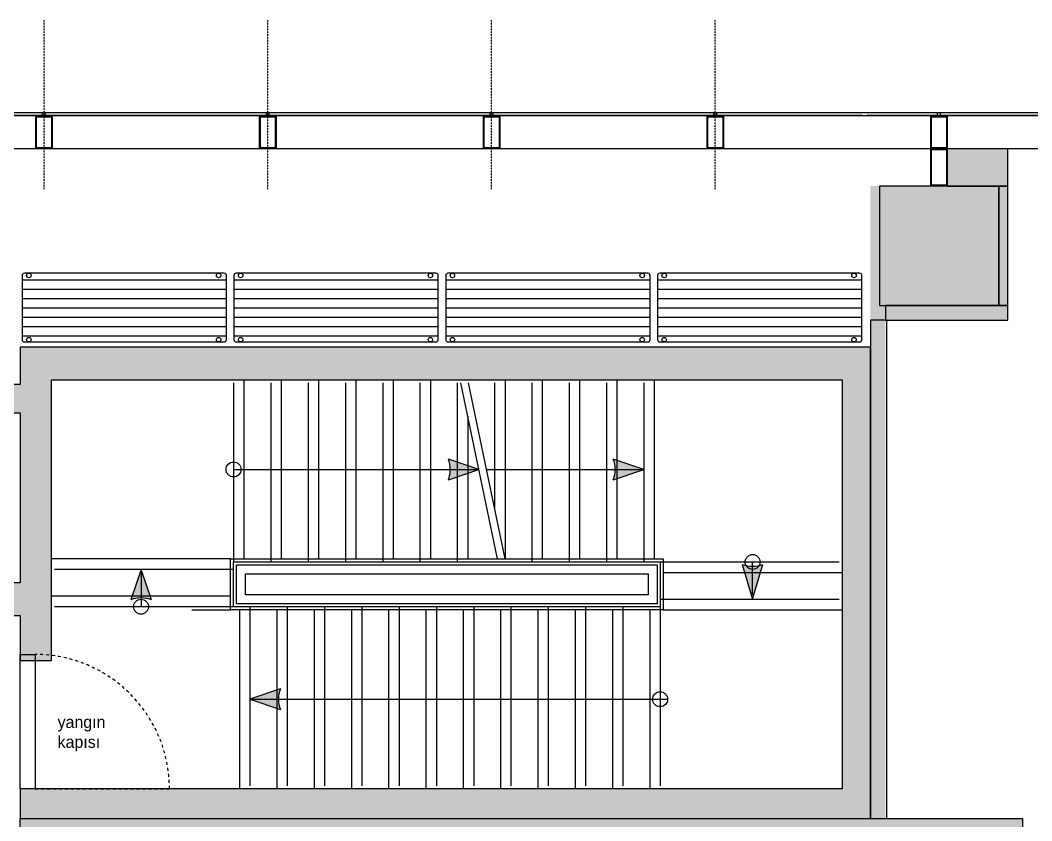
# Model space of a CAD drawing. Header units: inches. Extents: x 19839 to 37459, y -6108 to 838.
# Drawn here: x 34627 to 35305, y -3884 to -3347 of the extents above; entities that cross this region are included whole.
import ezdxf

# ---------------------------------------------------------------- set-up
doc = ezdxf.new("R2010")
doc.units = ezdxf.units.IN
doc.header["$MEASUREMENT"] = 0
for name, pattern in [('DASHED2', [0.375, 0.25, -0.125]), ('HIDDEN', [0.375, 0.25, -0.125]), ('JIS_02_1.0', [2, 1, -1])]:
    doc.linetypes.add(name, pattern=pattern)
for name, color, linetype in [('0-lns-vlf', 9, 'Continuous'), ('01_Existing Wall Hatch', 251, 'Continuous'), ('192L00F11-S$1$2-sps-rcn', 2, 'Continuous'), ('2-SPS-ALC', 3, 'Continuous'), ('2-sps-stc', 3, 'Continuous'), ('2-SPS-VLF', 11, 'Continuous'), ('3-opn-gls', 4, 'Continuous'), ('AVM100_02_DUVAR_MASIF19CM', 3, 'Continuous'), ('AVM100_02_KAPEN-CAM-GORUNUS', 253, 'Continuous'), ('AVM100_02YAP_MERDIVEN-ALTTA', 42, 'HIDDEN'), ('AVM100_02YAP_MERDIVEN-BASAMAK', 211, 'Continuous'), ('AVM100_02YAP_MERDIVEN-KORKULUK', 91, 'Continuous'), ('COLOUR 2-ATA', 9, 'JIS_02_1.0'), ('DOOR-ATA', 43, 'Continuous'), ('GYPSUM-ATA', 11, 'Continuous'), ('S2000-002 Çizgi', 7, 'Continuous'), ('SANITARY-ATA', 144, 'Continuous'), ('TXT-ATA', 7, 'Continuous')]:
    doc.layers.add(name, color=color, linetype=linetype)
doc.styles.add('ATA', font='GOTHIC.TTF')

# ---------------------------------------------------------------- blocks, each defined once
blk = doc.blocks.new('asma 2')
at = {"layer": '01_Existing Wall Hatch'}
h = blk.add_hatch(color=0, dxfattribs=at)
h.dxf.hatch_style = 1
h.paths.add_polyline_path([(39703.74139869102, 4633.952174907045), (39623.74139869103, 4633.952174907045), (39623.74139869103, 4553.952174907164), (39703.74139869102, 4553.952174907164)])
h = blk.add_hatch(color=0, dxfattribs=at)
h.dxf.hatch_style = 1
h.paths.add_polyline_path([(39068.74139870974, 4315.952303281316), (39068.74139870962, 4503.952303281317), (39598.74139869103, 4503.952303281633), (39598.74139869103, 4229.952303281566), (39047.74139870993, 4229.952303281566), (39047.74139870993, 4209.952174907434), (39617.74139869103, 4209.952174907434), (39617.74139869103, 4525.952303281721), (39047.74139870993, 4525.952303281305), (39047.74139870993, 4500.95230328132), (38967.74139870981, 4500.95230328132), (38967.74139870981, 4345.95230328132), (39047.74139870993, 4345.952303281316), (39047.74139870993, 4315.952303281316)])
h.paths.add_polyline_path([(39047.74139870993, 4481.937627442291), (39047.74139871, 4367.95230328101), (38988.74139870962, 4367.952303281014), (38988.74139870962, 4481.937627442306)], flags=16)
at = {"layer": 'AVM100_02YAP_MERDIVEN-BASAMAK', "ltscale": 0.25}
h = blk.add_hatch(color=0, dxfattribs=at)
edge = h.paths.add_edge_path()
edge.add_arc((39316.93187632281, 4443.952303281473), 19.11612026956235, -21.229814381735423, 21.22981438173531, ccw=False)
edge.add_line((39334.75069065514, 4437.030171387965), (39355.13404424451, 4443.952303281473))
edge.add_line((39355.13404424451, 4443.952303281473), (39334.75069065512, 4450.874435174993))
h = blk.add_hatch(color=0, dxfattribs=at)
edge = h.paths.add_edge_path()
edge.add_arc((39427.5392307695, 4443.952303281473), 19.11612026956235, -21.229814381735423, 21.22981438173531, ccw=False)
edge.add_line((39445.35804510181, 4437.030171387965), (39465.74139869122, 4443.952303281473))
edge.add_line((39465.74139869122, 4443.952303281473), (39445.35804510181, 4450.874435174993))
h = blk.add_hatch(color=0, dxfattribs=at)
edge = h.paths.add_edge_path()
edge.add_arc((39128.74139870962, 4338.750135359773), 19.11612026957045, 68.7701856182623, 111.22981438173761, ccw=False)
edge.add_line((39135.66353060323, 4356.568949692083), (39128.74139870962, 4376.952303281483))
edge.add_line((39128.74139870962, 4376.952303281483), (39121.81926681611, 4356.568949692083))
h = blk.add_hatch(color=0, dxfattribs=at)
edge = h.paths.add_edge_path()
edge.add_arc((39538.74139869103, 4398.154471203276), 19.11612026957045, 248.77018561826242, 291.2298143817376, ccw=False)
edge.add_line((39531.81926679752, 4380.335656870965), (39538.74139869102, 4356.952303281568))
edge.add_line((39538.74139869103, 4356.952303281568), (39545.66353058451, 4380.335656870965))
h = blk.add_hatch(color=0, dxfattribs=at)
edge = h.paths.add_edge_path()
edge.add_arc((39239.94356661272, 4289.952303281557), 19.11612026956235, 158.7701856182647, 201.2298143817354, ccw=False)
edge.add_line((39222.12475228042, 4296.874435175065), (39201.74139869102, 4289.952303281557))
edge.add_line((39201.74139869101, 4289.952303281557), (39222.12475228041, 4283.030171388033))
at = {"layer": '0-lns-vlf', "color": 0, "linetype": 'DASHED2', "ltscale": 0.05}
for p, q in [((39063.74139870983, 4631.952142807982, 3.653864e-09), (39063.74139870983, 4745.103002792755, 3.653864e-09)), ((39213.74139869092, 4631.952142808009, 3.653864e-09), (39213.74139869092, 4745.103002792782, 3.653864e-09)), ((39363.74139870983, 4631.952142807982, 3.653864e-09), (39363.74139870983, 4745.103002792755, 3.653864e-09)), ((39513.74139869092, 4631.952142808009, 3.653864e-09), (39513.74139869092, 4745.103002792782, 3.653864e-09))]:
    blk.add_line(p, q, dxfattribs=at)
at = {"layer": '192L00F11-S$1$2-sps-rcn', "color": 0}
for p, q in [((39623.74139869103, 4633.952174907045, 3.653864e-09), (39623.74139869103, 4553.952174907164, 3.653864e-09)), ((39703.74139869102, 4633.952174907045, 3.653864e-09), (39623.74139869103, 4633.952174907045, 3.653864e-09)), ((39703.74139869102, 4553.952174907164, 3.653864e-09), (39703.74139869102, 4633.952174907045, 3.653864e-09)), ((39623.74139869103, 4553.952174907164, 3.653864e-09), (39703.74139869102, 4553.952174907164, 3.653864e-09))]:
    blk.add_line(p, q, dxfattribs=at)
at = {"layer": '2-SPS-ALC', "color": 0}
for p, q in [((39058.24139870993, 4658.952142809055, 3.653864e-09), (39058.24139870993, 4680.952142809085, 3.653864e-09)), ((39058.24139870993, 4680.952142809085, 3.653864e-09), (39069.24139870993, 4680.952142809115, 3.653864e-09)), ((39058.74139870993, 4659.452142809087, 3.653864e-09), (39058.74139870993, 4680.452142809055, 3.653864e-09)), ((39058.74139870993, 4680.452142809055, 3.653864e-09), (39068.74139870993, 4680.452142809055, 3.653864e-09)), ((39068.74139870993, 4680.452142809055, 3.653864e-09), (39068.74139870993, 4659.452142809087, 3.653864e-09)), ((39069.24139870993, 4680.952142809115, 3.653864e-09), (39069.24139870993, 4658.952142809084, 3.653864e-09)), ((39208.24139869092, 4680.952142809115, 3.653864e-09), (39219.24139869092, 4680.952142809142, 3.653864e-09)), ((39208.24139869092, 4658.952142809084, 3.653864e-09), (39208.24139869092, 4680.952142809115, 3.653864e-09)), ((39208.74139869093, 4680.452142809087, 3.653864e-09), (39218.74139869092, 4680.452142809087, 3.653864e-09)), ((39208.74139869093, 4659.452142809114, 3.653864e-09), (39208.74139869093, 4680.452142809087, 3.653864e-09)), ((39218.74139869092, 4680.452142809087, 3.653864e-09), (39218.74139869092, 4659.452142809114, 3.653864e-09)), ((39219.24139869092, 4680.952142809142, 3.653864e-09), (39219.24139869092, 4658.952142809114, 3.653864e-09)), ((39358.24139870993, 4658.952142809055, 3.653864e-09), (39358.24139870993, 4680.952142809085, 3.653864e-09)), ((39358.24139870993, 4680.952142809085, 3.653864e-09), (39369.24139870993, 4680.952142809115, 3.653864e-09)), ((39358.74139870993, 4680.452142809055, 3.653864e-09), (39368.74139870993, 4680.452142809055, 3.653864e-09)), ((39358.74139870993, 4659.452142809087, 3.653864e-09), (39358.74139870993, 4680.452142809055, 3.653864e-09)), ((39368.74139870993, 4680.452142809055, 3.653864e-09), (39368.74139870993, 4659.452142809087, 3.653864e-09)), ((39369.24139870993, 4680.952142809115, 3.653864e-09), (39369.24139870993, 4658.952142809084, 3.653864e-09)), ((39508.24139869093, 4680.952142809115, 3.653864e-09), (39519.24139869092, 4680.952142809142, 3.653864e-09)), ((39508.24139869093, 4658.952142809084, 3.653864e-09), (39508.24139869093, 4680.952142809115, 3.653864e-09)), ((39508.74139869092, 4680.452142809087, 3.653864e-09), (39518.74139869092, 4680.452142809087, 3.653864e-09)), ((39508.74139869092, 4659.452142809114, 3.653864e-09), (39508.74139869092, 4680.452142809087, 3.653864e-09)), ((39518.74139869092, 4680.452142809087, 3.653864e-09), (39518.74139869092, 4659.452142809114, 3.653864e-09)), ((39519.24139869092, 4680.952142809142, 3.653864e-09), (39519.24139869092, 4658.952142809114, 3.653864e-09)), ((39658.26746119962, 4658.952142809055, 3.653864e-09), (39658.26746119962, 4680.952142809085, 3.653864e-09)), ((39658.26746119962, 4680.952142809085, 3.653864e-09), (39669.26746119962, 4680.952142809115, 3.653864e-09)), ((39658.76746119962, 4680.452142809055, 3.653864e-09), (39668.76746119962, 4680.452142809055, 3.653864e-09)), ((39658.76746119962, 4659.452142809087, 3.653864e-09), (39658.76746119962, 4680.452142809055, 3.653864e-09)), ((39668.76746119962, 4680.452142809055, 3.653864e-09), (39668.76746119962, 4659.452142809087, 3.653864e-09)), ((39669.26746119962, 4680.952142809115, 3.653864e-09), (39669.26746119962, 4658.952142809084, 3.653864e-09)), ((39069.24139870993, 4658.952142809084, 3.653864e-09), (39058.24139870993, 4658.952142809055, 3.653864e-09)), ((39068.74139870993, 4659.452142809087, 3.653864e-09), (39058.74139870993, 4659.452142809087, 3.653864e-09)), ((39219.24139869092, 4658.952142809114, 3.653864e-09), (39208.24139869092, 4658.952142809084, 3.653864e-09)), ((39218.74139869092, 4659.452142809114, 3.653864e-09), (39208.74139869093, 4659.452142809114, 3.653864e-09)), ((39369.24139870993, 4658.952142809084, 3.653864e-09), (39358.24139870993, 4658.952142809055, 3.653864e-09)), ((39368.74139870993, 4659.452142809087, 3.653864e-09), (39358.74139870993, 4659.452142809087, 3.653864e-09)), ((39519.24139869092, 4658.952142809114, 3.653864e-09), (39508.24139869093, 4658.952142809084, 3.653864e-09)), ((39518.74139869092, 4659.452142809114, 3.653864e-09), (39508.74139869092, 4659.452142809114, 3.653864e-09)), ((39669.26746119962, 4658.952142809084, 3.653864e-09), (39658.26746119962, 4658.952142809055, 3.653864e-09)), ((39668.76746119962, 4659.452142809087, 3.653864e-09), (39658.76746119962, 4659.452142809087, 3.653864e-09))]:
    blk.add_line(p, q, dxfattribs=at)
at = {"layer": '2-sps-stc', "color": 0}
for p, q in [((39658.26746119962, 4658.952142809055, 3.653864e-09), (39669.26746119962, 4658.952142809055, 3.653864e-09)), ((39658.26746119962, 4633.952174907062, 3.653864e-09), (39658.26746119962, 4658.952142809055, 3.653864e-09)), ((39669.26746119962, 4658.952142809055, 3.653864e-09), (39669.26746119962, 4633.952174907062, 3.653864e-09)), ((39658.76746120003, 4658.45214280864, 3.653864e-09), (39668.76746119924, 4658.45214280864, 3.653864e-09)), ((39658.76746120003, 4634.452174907475, 3.653864e-09), (39658.76746120003, 4658.45214280864, 3.653864e-09)), ((39668.76746119924, 4658.45214280864, 3.653864e-09), (39668.76746119924, 4634.452174907475, 3.653864e-09)), ((39669.26746119962, 4633.952174907062, 3.653864e-09), (39658.26746119962, 4633.952174907062, 3.653864e-09)), ((39668.76746119924, 4634.452174907475, 3.653864e-09), (39658.76746120003, 4634.452174907475, 3.653864e-09))]:
    blk.add_line(p, q, dxfattribs=at)
at = {"layer": '2-SPS-VLF', "color": 0, "linetype": 'ByBlock'}
blk.add_line((40720.82299562823, 4658.952142808675, 3.653864e-09), (37478.52113954349, 4658.952142808675, 3.653864e-09), dxfattribs=at)
at = {"layer": '3-opn-gls', "color": 0}
for p, q in [((40744.82299591573, 4682.952142809084, 3.653864e-09), (37478.52113954349, 4682.952142809084, 3.653864e-09)), ((40742.82299591573, 4680.952142809085, 3.653864e-09), (37478.52113954349, 4680.952142809085, 3.653864e-09)), ((39062.74139870993, 4680.952142809493, 3.6534093e-09), (39062.74139870993, 4682.952142809555, 3.6534093e-09)), ((39064.74139870983, 4680.952142809526, 3.6534093e-09), (39064.74139870983, 4682.952142809584, 3.6534093e-09)), ((39212.74139869092, 4680.952142809526, 3.6534093e-09), (39212.74139869092, 4682.952142809584, 3.6534093e-09)), ((39214.74139869092, 4680.952142809554, 3.6534093e-09), (39214.74139869092, 4682.952142809602, 3.6534093e-09)), ((39362.74139870993, 4680.952142809493, 3.6534093e-09), (39362.74139870993, 4682.952142809555, 3.6534093e-09)), ((39364.74139870983, 4680.952142809526, 3.6534093e-09), (39364.74139870983, 4682.952142809584, 3.6534093e-09)), ((39512.74139869092, 4680.952142809526, 3.6534093e-09), (39512.74139869092, 4682.952142809584, 3.6534093e-09)), ((39514.74139869092, 4680.952142809554, 3.6534093e-09), (39514.74139869092, 4682.952142809602, 3.6534093e-09)), ((39662.76746119962, 4680.952142809493, 3.6534093e-09), (39662.76746119962, 4682.952142809555, 3.6534093e-09)), ((39664.76746119962, 4680.952142809526, 3.6534093e-09), (39664.76746119962, 4682.952142809584, 3.6534093e-09))]:
    blk.add_line(p, q, dxfattribs=at)
at = {"layer": 'AVM100_02_DUVAR_MASIF19CM', "color": 0}
for p, q in [((39617.74139869103, 4525.952303281721), (39047.74139870993, 4525.952303281305)), ((39047.74139870993, 4525.952303281305), (39047.74139870993, 4500.95230328132)), ((39617.74139869103, 4209.952174907434), (39617.74139869103, 4525.952303281721)), ((39068.74139870974, 4315.952303281316), (39068.74139870962, 4503.952303281317)), ((39068.74139870962, 4503.952303281317), (39598.74139869103, 4503.952303281633)), ((39598.74139869103, 4503.952303281633), (39598.74139869103, 4229.952303281566)), ((39047.74139870993, 4500.95230328132), (38967.74139870981, 4500.95230328132)), ((38988.74139870962, 4481.937627442306), (39047.74139870993, 4481.937627442291)), ((39047.74139870993, 4481.937627442291), (39047.74139871, 4367.95230328101)), ((39047.74139871, 4367.95230328101), (38988.74139870962, 4367.952303281014)), ((38967.74139870981, 4345.95230328132), (39047.74139870993, 4345.952303281316)), ((39047.74139870993, 4345.952303281316), (39047.74139870993, 4315.952303281316)), ((39047.74139870993, 4315.952303281316), (39068.74139870974, 4315.952303281316)), ((39598.74139869103, 4229.952303281566), (39047.74139870993, 4229.952303281566)), ((39047.74139870993, 4229.952303281566), (39047.74139870993, 4209.952174907434)), ((39047.74139870993, 4209.952174907434), (39617.74139869103, 4209.952174907434))]:
    blk.add_line(p, q, dxfattribs=at)
at = {"layer": 'AVM100_02_KAPEN-CAM-GORUNUS', "color": 0}
for p, q in [((39611.89405704502, 4681.457946073344, 3.653864e-09), (38313.53407746193, 4680.805480506992, 3.653864e-09)), ((39993.86564797064, 4680.807121516983, 3.653864e-09), (39615.50444089603, 4681.566909135692, 3.653864e-09))]:
    blk.add_line(p, q, dxfattribs=at)
at = {"layer": 'AVM100_02YAP_MERDIVEN-ALTTA', "color": 0}
for p, q in [((39197.74139869103, 4503.952303281393, 3.6534093e-09), (39197.74139869103, 4383.952303281392, 3.6534093e-09)), ((39222.74139869103, 4503.952303281393, 3.6534093e-09), (39222.74139869103, 4383.952303281392, 3.6534093e-09)), ((39247.74139869103, 4503.952303281432, 3.6534093e-09), (39247.74139869103, 4383.952303281433, 3.6534093e-09)), ((39272.74139869103, 4503.952303281425, 3.6534093e-09), (39272.74139869103, 4383.952303281426, 3.6534093e-09)), ((39297.74139869103, 4503.952303281425, 3.6534093e-09), (39297.74139869103, 4383.952303281426, 3.6534093e-09)), ((39322.74139869102, 4503.952303281425, 3.6534093e-09), (39322.74139869102, 4383.952303281426, 3.6534093e-09)), ((39372.74139869103, 4503.952303281425, 3.6534093e-09), (39372.74139869103, 4383.952303281414, 3.6534093e-09)), ((39397.74139869103, 4503.952303281415, 3.6534093e-09), (39397.74139869103, 4383.952303281414, 3.6534093e-09)), ((39422.74139869101, 4503.952303281415, 3.6534093e-09), (39422.74139869101, 4383.952303281414, 3.6534093e-09)), ((39447.74139869103, 4503.952303281415, 3.6534093e-09), (39447.74139869103, 4383.952303281414, 3.6534093e-09)), ((39472.74139869103, 4503.952303281404, 3.6534093e-09), (39472.74139869103, 4383.952303281392, 3.6534093e-09)), ((39347.74139869102, 4479.437001937331, 3.6534093e-09), (39347.74139869102, 4383.952303281426, 3.6534093e-09)), ((39188.74139870971, 4383.952303281484, 3.6534093e-09), (39068.74139870971, 4383.952303281473, 3.6534093e-09)), ((39188.74139870971, 4383.952303281392, 3.653864e-09), (39478.74139869103, 4383.952303281392, 3.653864e-09)), ((39188.74139870971, 4349.952303281567, 3.653864e-09), (39188.74139870971, 4383.952303281392, 3.653864e-09)), ((39478.74139869103, 4383.952303281392, 3.653864e-09), (39478.74139869103, 4349.952303281567, 3.653864e-09)), ((39478.74139869103, 4374.952303281568, 3.6534093e-09), (39598.74139869103, 4374.952303281568, 3.6534093e-09)), ((39188.74139870971, 4358.952303281482, 3.6534093e-09), (39068.74139870971, 4358.952303281473, 3.6534093e-09)), ((39478.74139869103, 4349.952303281567, 3.653864e-09), (39188.74139870971, 4349.952303281567, 3.653864e-09)), ((39194.74139869113, 4349.952303281567, 3.6534093e-09), (39194.74139869113, 4229.952303281566, 3.6534093e-09)), ((39219.74139869103, 4349.952303281582, 3.6534093e-09), (39219.74139869103, 4229.952303281582, 3.6534093e-09)), ((39244.74139869102, 4349.952303281582, 3.6534093e-09), (39244.74139869102, 4229.952303281582, 3.6534093e-09)), ((39269.74139869102, 4349.952303281575, 3.6534093e-09), (39269.74139869102, 4229.952303281574, 3.6534093e-09)), ((39294.74139869103, 4349.952303281575, 3.6534093e-09), (39294.74139869103, 4229.952303281574, 3.6534093e-09)), ((39319.74139869103, 4349.952303281575, 3.6534093e-09), (39319.74139869103, 4229.952303281574, 3.6534093e-09)), ((39344.74139869103, 4349.952303281575, 3.6534093e-09), (39344.74139869103, 4229.952303281574, 3.6534093e-09)), ((39369.74139869103, 4349.952303281567, 3.6534093e-09), (39369.74139869103, 4229.952303281566, 3.6534093e-09)), ((39394.74139869103, 4349.952303281567, 3.6534093e-09), (39394.74139869103, 4229.952303281566, 3.6534093e-09)), ((39419.74139869103, 4349.952303281567, 3.6534093e-09), (39419.74139869103, 4229.952303281566, 3.6534093e-09)), ((39444.74139869102, 4349.952303281567, 3.6534093e-09), (39444.74139869102, 4229.952303281566, 3.6534093e-09)), ((39469.74139869102, 4349.952303281567, 3.6534093e-09), (39469.74139869102, 4229.952303281566, 3.6534093e-09)), ((39478.74139869103, 4349.952303281567, 3.6534093e-09), (39598.74139869103, 4349.952303281567, 3.6534093e-09))]:
    blk.add_line(p, q, dxfattribs=at)
at = {"layer": 'AVM100_02YAP_MERDIVEN-BASAMAK', "color": 0, "ltscale": 0.25}
for p, q in [((39190.74139869103, 4501.952303281382, 3.6534093e-09), (39190.74139869103, 4381.952303281393, 3.6534093e-09)), ((39215.74139869113, 4501.952303281393, 3.6534093e-09), (39215.74139869113, 4381.952303281393, 3.6534093e-09)), ((39240.74139869103, 4501.952303281415, 3.6534093e-09), (39240.74139869103, 4381.952303281393, 3.6534093e-09)), ((39265.74139869101, 4501.952303281433, 3.6534093e-09), (39265.74139869101, 4381.952303281393, 3.6534093e-09)), ((39290.74139869113, 4501.952303281455, 3.6534093e-09), (39290.74139869113, 4381.952303281393, 3.6534093e-09)), ((39315.74139869103, 4501.952303281465, 3.6534093e-09), (39315.74139869103, 4381.952303281393, 3.6534093e-09)), ((39340.74139869113, 4501.952303281473, 3.6534093e-09), (39340.74139869113, 4381.952303281393, 3.6534093e-09)), ((39367.63404424432, 4383.952303281392, 3.6534093e-09), (39343.05071091102, 4501.952303281473, 3.6534093e-09)), ((39372.74139869103, 4383.952303281392, 3.6534093e-09), (39348.15806535774, 4501.952303281473, 3.6534093e-09)), ((39365.74139869113, 4501.952303281495, 3.6534093e-09), (39365.74139869113, 4417.552303281413, 3.6534093e-09)), ((39390.74139869103, 4501.952303281517, 3.6534093e-09), (39390.74139869103, 4381.952303281393, 3.6534093e-09)), ((39415.74139869103, 4501.952303281524, 3.6534093e-09), (39415.74139869103, 4381.952303281393, 3.6534093e-09)), ((39440.74139869113, 4501.952303281546, 3.6534093e-09), (39440.74139869113, 4381.952303281393, 3.6534093e-09)), ((39465.74139869102, 4501.952303281557, 3.6534093e-09), (39465.74139869102, 4381.952303281393, 3.6534093e-09)), ((39355.13404424451, 4443.952303281473, 3.653864e-09), (39334.75069065514, 4450.874435174993, 3.653864e-09)), ((39465.74139869122, 4443.952303281473, 3.653864e-09), (39445.35804510181, 4450.874435174993, 3.653864e-09)), ((39190.74139869103, 4443.952303281415, 3.6534093e-09), (39355.13404424442, 4443.952303281415, 3.6534093e-09)), ((39334.75069065514, 4437.030171387965, 3.653864e-09), (39355.13404424451, 4443.952303281473, 3.653864e-09)), ((39360.24139869113, 4443.952303281415, 3.6534093e-09), (39465.74139869102, 4443.952303281415, 3.6534093e-09)), ((39445.35804510181, 4437.030171387965, 3.653864e-09), (39465.74139869122, 4443.952303281473, 3.653864e-09)), ((39190.74139870971, 4381.952303281393, 3.653864e-09), (39476.74139869103, 4381.952303281393, 3.653864e-09)), ((39190.74139870971, 4351.952303281566, 3.653864e-09), (39190.74139870971, 4381.952303281393, 3.653864e-09)), ((39476.74139869103, 4381.952303281567, 3.6534093e-09), (39596.74139869103, 4381.952303281557, 3.6534093e-09)), ((39476.74139869103, 4381.952303281393, 3.653864e-09), (39476.74139869103, 4351.952303281566, 3.653864e-09)), ((39538.74139869103, 4359.952303281494, 3.6534093e-09), (39538.74139869103, 4381.952303281567, 3.6534093e-09)), ((39190.74139870971, 4376.952303281483, 3.6534093e-09), (39070.74139870962, 4376.952303281483, 3.6534093e-09)), ((39128.74139870962, 4376.952303281483, 3.653864e-09), (39121.81926681611, 4356.568949692083, 3.653864e-09)), ((39128.74139870962, 4376.952303281483, 3.6534093e-09), (39128.74139870962, 4351.952303281484, 3.6534093e-09)), ((39135.66353060323, 4356.568949692083, 3.653864e-09), (39128.74139870962, 4376.952303281483, 3.653864e-09)), ((39531.81926679752, 4380.335656870965, 3.653864e-09), (39538.74139869103, 4356.952303281568, 3.653864e-09)), ((39538.74139869103, 4356.952303281568, 3.653864e-09), (39545.66353058451, 4380.335656870965, 3.653864e-09)), ((39476.74139869103, 4356.952303281568, 3.6534093e-09), (39596.74139869103, 4356.952303281556, 3.6534093e-09)), ((39190.74139870971, 4351.952303281484, 3.6534093e-09), (39070.74139870962, 4351.952303281484, 3.6534093e-09)), ((39476.74139869103, 4351.952303281566, 3.653864e-09), (39190.74139870971, 4351.952303281566, 3.653864e-09)), ((39201.74139869101, 4351.952303281566, 3.6534093e-09), (39201.74139869101, 4231.952303281568, 3.6534093e-09)), ((39226.74139869103, 4351.952303281566, 3.6534093e-09), (39226.74139869103, 4231.952303281568, 3.6534093e-09)), ((39251.74139869103, 4351.952303281566, 3.6534093e-09), (39251.74139869103, 4231.952303281568, 3.6534093e-09)), ((39276.74139869102, 4351.952303281566, 3.6534093e-09), (39276.74139869102, 4231.952303281568, 3.6534093e-09)), ((39301.74139869103, 4351.952303281566, 3.6534093e-09), (39301.74139869103, 4231.952303281568, 3.6534093e-09)), ((39326.74139869101, 4351.952303281566, 3.6534093e-09), (39326.74139869101, 4231.952303281568, 3.6534093e-09)), ((39351.74139869103, 4351.952303281566, 3.6534093e-09), (39351.74139869103, 4231.952303281568, 3.6534093e-09)), ((39376.74139869103, 4351.952303281566, 3.6534093e-09), (39376.74139869103, 4231.952303281568, 3.6534093e-09)), ((39401.74139869103, 4351.952303281566, 3.6534093e-09), (39401.74139869103, 4231.952303281568, 3.6534093e-09)), ((39426.74139869103, 4351.952303281566, 3.6534093e-09), (39426.74139869103, 4231.952303281568, 3.6534093e-09)), ((39451.74139869103, 4351.952303281566, 3.6534093e-09), (39451.74139869103, 4231.952303281568, 3.6534093e-09)), ((39476.74139869103, 4351.952303281566, 3.6534093e-09), (39476.74139869103, 4231.952303281568, 3.6534093e-09)), ((39222.12475228042, 4296.874435175065, 3.653864e-09), (39201.74139869101, 4289.952303281557, 3.653864e-09)), ((39201.74139869101, 4289.952303281557, 3.6534093e-09), (39481.74139869103, 4289.952303281557, 3.6534093e-09)), ((39201.74139869101, 4289.952303281557, 3.653864e-09), (39222.12475228042, 4283.030171388033, 3.653864e-09))]:
    blk.add_line(p, q, dxfattribs=at)
for centre in [(39190.74139869103, 4443.952303281415, 3.6534093e-09), (39538.74139869103, 4381.952303281567, 3.6534093e-09), (39128.74139870962, 4351.952303281484, 3.6534093e-09), (39476.74139869103, 4289.952303281557, 3.6534093e-09)]:
    blk.add_circle(centre, 5, dxfattribs=at)
for centre, radius, start, end in [((39316.93187632281, 4443.952303281473, 3.653864e-09), 19.11612026956235, 338.7701856180391, 21.22981438196093), ((39427.5392307695, 4443.952303281473, 3.653864e-09), 19.11612026956235, 338.7701856180391, 21.22981438196093), ((39538.74139869103, 4398.154471203276, 3.653864e-09), 19.11612026957045, 248.770185617983, 291.229814382017), ((39128.74139870962, 4338.750135359773, 3.653864e-09), 19.11612026957045, 68.77018561798299, 111.229814382017), ((39239.94356661272, 4289.952303281557, 3.653864e-09), 19.11612026956235, 158.7701856180391, 201.2298143819609)]:
    blk.add_arc(centre, radius, start, end, dxfattribs=at)
at = {"layer": 'AVM100_02YAP_MERDIVEN-KORKULUK', "color": 0}
for p, q in [((39192.74139870971, 4353.952232197325, 3.653864e-09), (39192.74139870971, 4379.952303281466, 3.653864e-09)), ((39192.74139870971, 4379.952303281466, 3.653864e-09), (39474.74139869103, 4379.952303281466, 3.653864e-09)), ((39474.74139869103, 4379.952303281466, 3.653864e-09), (39474.74139869103, 4353.952256160432, 3.653864e-09)), ((39198.74139870971, 4359.952232707176, 3.653864e-09), (39198.74139870971, 4373.952303281465, 3.653864e-09)), ((39198.74139870971, 4373.952303281465, 3.653864e-09), (39468.74139869101, 4373.952303281465, 3.653864e-09)), ((39468.74139869101, 4373.952303281465, 3.653864e-09), (39468.74139869101, 4359.952255650584, 3.653864e-09)), ((39474.74139869103, 4353.952256160432, 3.653864e-09), (39192.74139870971, 4353.952232197325, 3.653864e-09)), ((39468.74139869101, 4359.952255650584, 3.653864e-09), (39198.74139870971, 4359.952232707176, 3.653864e-09))]:
    blk.add_line(p, q, dxfattribs=at)
blk = doc.blocks.new('A$C12DE022D')
at = {"layer": 'S2000-002 Çizgi'}
h = blk.add_hatch(dxfattribs=at)
h.set_pattern_fill('ANSI31', color=0, scale=50, angle=135, style=0)
h.set_pattern_definition([(180, (-1157.996586035849, -9272.283006177), (-1.7e-15, -6.25), [])])
h.paths.add_polyline_path([(132.5010929563576, 0, -0.4142135623730868), (131.0010929563577, 1.5, -1), (134.0010929563577, 1.5, -0.4142135623731033), (132.5010929563576, 0), (135.4999772225419, 0, 0.4142135623730951), (136.9999772225419, 1.5), (136.9999772225419, 44.49741594382066, 0.4142135623730951), (135.4999772225419, 45.99741594382064), (132.5010929563577, 45.99741594382067, -0.4142135623730951), (134.0010929563577, 44.49741594382067, -1), (131.0010929563577, 44.49741594382067, -0.4142135623730951), (132.5010929563577, 45.99741594382067), (5.258749649816309, 45.99741594382067, -0.4142135623730951), (6.758749649816309, 44.49741594382067, -1), (3.758749649816309, 44.49741594382067, -0.4142135623730951), (5.258749649816309, 45.99741594382067), (1.499977222541915, 45.99741594382066, 0.4142135623730937), (-2.277745807077736e-05, 44.49741594382066), (-2.277745807077736e-05, 1.500000000003638, 0.4142135623730868), (1.499977222541887, 3.637978807091713e-12), (5.258749649816266, 0, -0.4142135623730868), (3.758749649816309, 1.5, -1), (6.758749649816309, 1.5, -0.4142135623731033), (5.258749649816266, 0)])
at = {"layer": 'S2000-002 Çizgi', "color": 0}
blk.add_lwpolyline([(135.4999772225419, 45.99741594382066), (1.499977222541928, 45.99741594382066, 0.4142135623730951), (-2.27774580708e-05, 44.49741594382067), (-2.27774580708e-05, 1.500000000003637, 0.4142135623730951), (1.499977222541928, 3.638e-12), (135.4999772225419, 0, 0.4142135623730951), (136.9999772225419, 1.5), (136.9999772225419, 44.49741594382067, 0.4142135623730951)], format="xyb", close=True, dxfattribs=at)
for centre in [(5.258749649816308, 44.49741594382067), (132.5010929563577, 44.49741594382067), (5.258749649816308, 1.5), (132.5010929563577, 1.5)]:
    blk.add_circle(centre, 1.5, dxfattribs=at)

msp = doc.modelspace()

# ---------------------------------------------------------------- hatches: boundary and pattern name
at = {"layer": '01_Existing Wall Hatch'}
h = msp.add_hatch(color=256, dxfattribs=at)
h.dxf.hatch_style = 1
h.paths.add_polyline_path([(35288.74071103883, -3458.500000000052), (35288.74071103883, -3433.500032098423), (35248.26677354744, -3433.500032098423), (35248.26677354744, -3458.500000000052)])
h = msp.add_hatch(color=256, dxfattribs=at)
h.dxf.hatch_style = 1
h.paths.add_polyline_path([(35206.7407196063, -3882.499999999663), (35206.74071140445, -3458.500000000052), (35196.74071140445, -3458.500000000052), (35196.7407196063, -3882.499999999663)])
h = msp.add_hatch(color=256, dxfattribs=at)
h.dxf.hatch_style = 1
h.paths.add_polyline_path([(35288.74071103883, -3538.499999999928), (35288.74071145502, -3458.500000000052), (35278.740711455, -3458.500000000052), (35278.74071103884, -3538.499999999928)])
h = msp.add_hatch(color=256, dxfattribs=at)
h.dxf.hatch_style = 1
h.paths.add_polyline_path([(35288.74071103883, -3548.499999999928), (35288.74071103883, -3538.499999999928), (35206.74071133012, -3538.50000014858), (35206.74071133012, -3548.500000148576)])
h = msp.add_hatch(color=256, dxfattribs=at)
h.dxf.hatch_style = 1
h.paths.add_polyline_path([(35298.7282655281, -3892.499994087143), (34626.74071105775, -3892.499999999663), (34626.74071105775, -3882.499999999663), (35298.7282655281, -3882.499994087143)])

# ---------------------------------------------------------------- linework, layer by layer
msp.add_line((34741.7407110575, -3742.656064766318), (34767.74071105753, -3742.499871625511))
at = {"layer": 'COLOUR 2-ATA', "ltscale": 2}
msp.add_line((34636.74071105775, -3862.499871625533, -3.653864e-09), (34726.74071105775, -3862.499871625533, -3.653864e-09), dxfattribs=at)
msp.add_arc((34636.74071105775, -3862.499871625533, -3.653864e-09), 90, 0, 90, dxfattribs=at)
at = {"layer": 'DOOR-ATA', "elevation": -3.6534093e-09}
msp.add_lwpolyline([(34636.74071105775, -3772.499871625522), (34636.74071105775, -3862.499871625522), (34626.74071105775, -3862.499871625522), (34626.74071105775, -3772.499871625522)], close=True, dxfattribs=at)
at = {"layer": 'GYPSUM-ATA'}
for points in [[(35288.74071103883, -3458.500000000052), (35288.74071103883, -3433.500032098423), (35248.26677354744, -3433.500032098423), (35248.26677354744, -3458.500000000052)], [(35288.74071103883, -3538.499999999928), (35288.74071145502, -3458.500000000052), (35282.74071145502, -3458.500000000052), (35282.74071103883, -3538.499999999928)], [(35288.74071103883, -3548.499999999928), (35288.74071103883, -3538.499999999928), (35206.74071133012, -3538.50000014858), (35206.74071133012, -3548.500000148576)]]:
    msp.add_lwpolyline(points, close=True, dxfattribs=at)
at = {"layer": 'GYPSUM-ATA', "elevation": -3.6534093e-09}
for points in [[(35196.74071103884, -3882.496854698937), (35207.74071314541, -3882.496854698937), (35207.74071314541, -3548.500000148576), (35196.74071103884, -3548.500000148576)], [(35298.7282655281, -3892.496506441142), (34626.74071105775, -3892.499999999663), (34626.74071105775, -3882.499999999663), (35298.7282655281, -3882.496506441142)]]:
    msp.add_lwpolyline(points, close=True, dxfattribs=at)

# ---------------------------------------------------------------- block references
at = {"layer": '01_Existing Wall Hatch'}
msp.add_blockref('asma 2', (-4421.000687652184, -8092.452174907093, -3.653864e-09), dxfattribs=at)
at = {"layer": 'SANITARY-ATA', "rotation": 180}
for p in [(34764.99272850869, -3516.984433732033, -3.6534093e-09), (34906.99272850869, -3516.984433732033, -3.6534093e-09), (35048.99272850869, -3516.984433732033, -3.6534093e-09), (35190.99272850869, -3516.984433732033, -3.6534093e-09)]:
    msp.add_blockref('A$C12DE022D', p, dxfattribs=at)

# ---------------------------------------------------------------- texts
at = {"layer": 'TXT-ATA', "insert": (34651.78477547744, -3813.793223647373, -3.6534093e-09), "char_height": 8, "attachment_point": 1, "style": 'ATA'}
msp.add_mtext_dynamic_manual_height_columns('yangın\\Pkapısı', width=117.6307895953068, gutter_width=10, heights=[0], dxfattribs=at)

doc.saveas('drawing.dxf')
